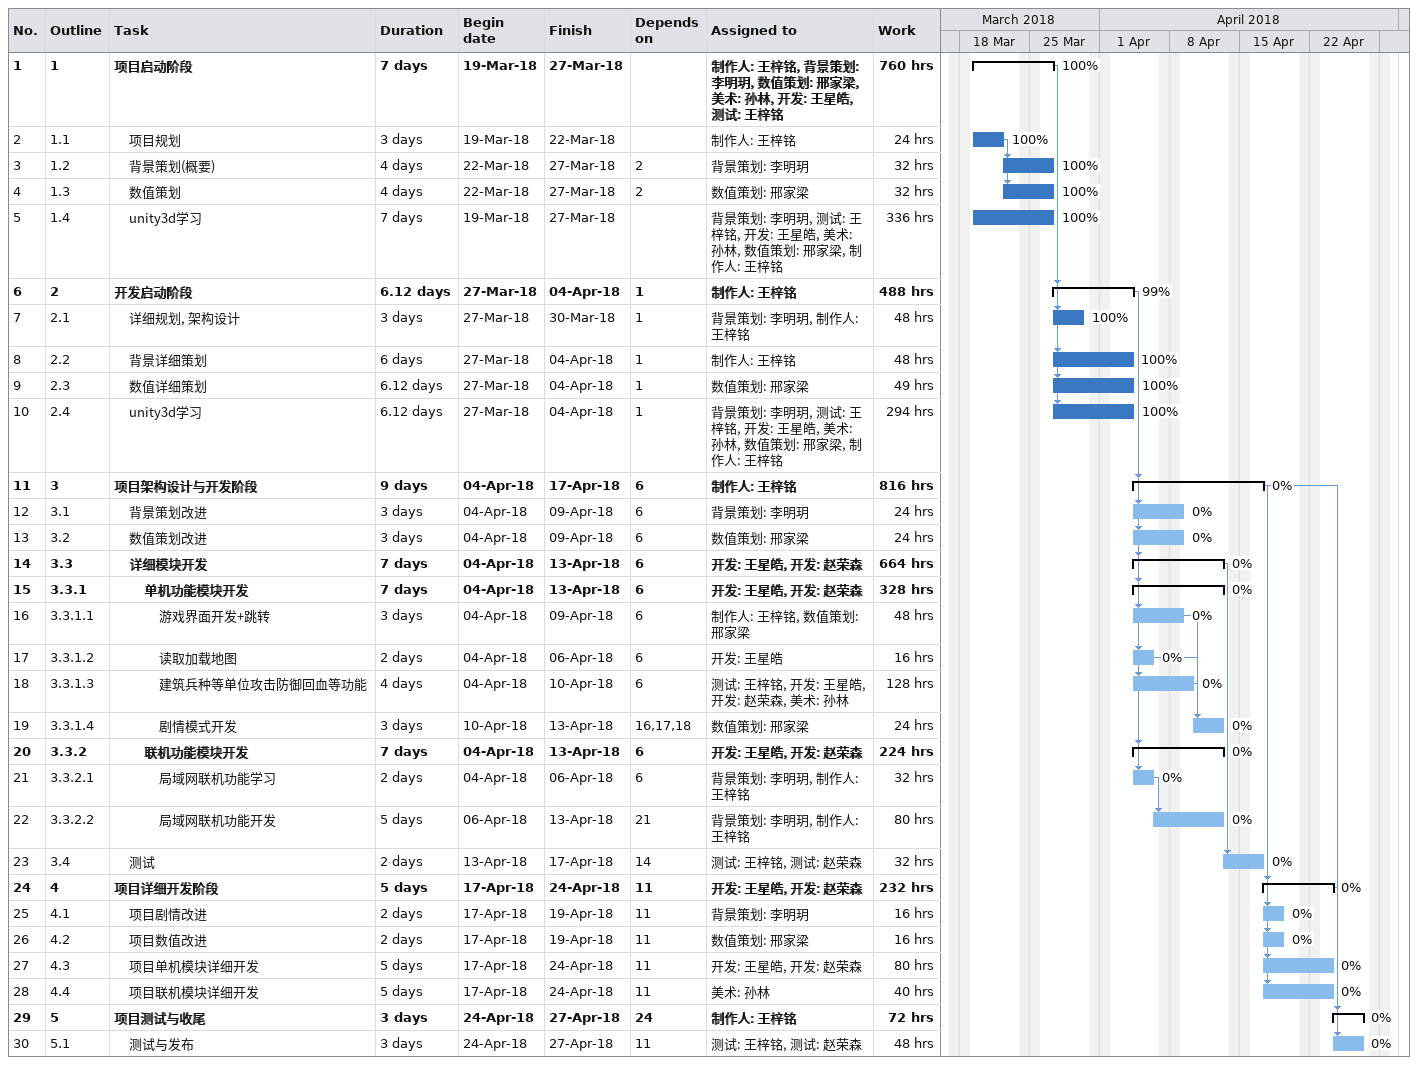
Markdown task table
| ID | WBS | Task | Duration | Start | Finish | Predecessors | Resources | % complete | Work (h) |
|---|---|---|---|---|---|---|---|---|---|
| 1 | 1 | **项目启动阶段** | 7d | 2018-03-19 | 2018-03-27 |  | 制作人: 王梓铭, 背景策划: 李明玥, 数值策划: 邢家梁, 美术: 孙林, 开发: 王星皓, 测试: 王梓铭 | 100 | 760 |
| 2 | 1.1 | 项目规划 | 3d | 2018-03-19 | 2018-03-22 |  | 制作人: 王梓铭 | 100 | 24 |
| 3 | 1.2 | 背景策划(概要) | 4d | 2018-03-22 | 2018-03-27 | 2 | 背景策划: 李明玥 | 100 | 32 |
| 4 | 1.3 | 数值策划 | 4d | 2018-03-22 | 2018-03-27 | 2 | 数值策划: 邢家梁 | 100 | 32 |
| 5 | 1.4 | unity3d学习 | 7d | 2018-03-19 | 2018-03-27 |  | 背景策划: 李明玥, 测试: 王梓铭, 开发: 王星皓, 美术: 孙林, 数值策划: 邢家梁, 制作人: 王梓铭 | 100 | 336 |
| 6 | 2 | **开发启动阶段** | 6.12d | 2018-03-27 | 2018-04-04 | 1 | 制作人: 王梓铭 | 99 | 488 |
| 7 | 2.1 | 详细规划, 架构设计 | 3d | 2018-03-27 | 2018-03-30 | 1 | 背景策划: 李明玥, 制作人: 王梓铭 | 100 | 48 |
| 8 | 2.2 | 背景详细策划 | 6d | 2018-03-27 | 2018-04-04 | 1 | 制作人: 王梓铭 | 100 | 48 |
| 9 | 2.3 | 数值详细策划 | 6.12d | 2018-03-27 | 2018-04-04 | 1 | 数值策划: 邢家梁 | 100 | 49 |
| 10 | 2.4 | unity3d学习 | 6.12d | 2018-03-27 | 2018-04-04 | 1 | 背景策划: 李明玥, 测试: 王梓铭, 开发: 王星皓, 美术: 孙林, 数值策划: 邢家梁, 制作人: 王梓铭 | 100 | 294 |
| 11 | 3 | **项目架构设计与开发阶段** | 9d | 2018-04-04 | 2018-04-17 | 6 | 制作人: 王梓铭 | 0 | 816 |
| 12 | 3.1 | 背景策划改进 | 3d | 2018-04-04 | 2018-04-09 | 6 | 背景策划: 李明玥 | 0 | 24 |
| 13 | 3.2 | 数值策划改进 | 3d | 2018-04-04 | 2018-04-09 | 6 | 数值策划: 邢家梁 | 0 | 24 |
| 14 | 3.3 | **详细模块开发** | 7d | 2018-04-04 | 2018-04-13 | 6 | 开发: 王星皓, 开发: 赵荣森 | 0 | 664 |
| 15 | 3.3.1 | **单机功能模块开发** | 7d | 2018-04-04 | 2018-04-13 | 6 | 开发: 王星皓, 开发: 赵荣森 | 0 | 328 |
| 16 | 3.3.1.1 | 游戏界面开发+跳转 | 3d | 2018-04-04 | 2018-04-09 | 6 | 制作人: 王梓铭, 数值策划: 邢家梁 | 0 | 48 |
| 17 | 3.3.1.2 | 读取加载地图 | 2d | 2018-04-04 | 2018-04-06 | 6 | 开发: 王星皓 | 0 | 16 |
| 18 | 3.3.1.3 | 建筑兵种等单位攻击防御回血等功能 | 4d | 2018-04-04 | 2018-04-10 | 6 | 测试: 王梓铭, 开发: 王星皓, 开发: 赵荣森, 美术: 孙林 | 0 | 128 |
| 19 | 3.3.1.4 | 剧情模式开发 | 3d | 2018-04-10 | 2018-04-13 | 16, 17, 18 | 数值策划: 邢家梁 | 0 | 24 |
| 20 | 3.3.2 | **联机功能模块开发** | 7d | 2018-04-04 | 2018-04-13 | 6 | 开发: 王星皓, 开发: 赵荣森 | 0 | 224 |
| 21 | 3.3.2.1 | 局域网联机功能学习 | 2d | 2018-04-04 | 2018-04-06 | 6 | 背景策划: 李明玥, 制作人: 王梓铭 | 0 | 32 |
| 22 | 3.3.2.2 | 局域网联机功能开发 | 5d | 2018-04-06 | 2018-04-13 | 21 | 背景策划: 李明玥, 制作人: 王梓铭 | 0 | 80 |
| 23 | 3.4 | 测试 | 2d | 2018-04-13 | 2018-04-17 | 14 | 测试: 王梓铭, 测试: 赵荣森 | 0 | 32 |
| 24 | 4 | **项目详细开发阶段** | 5d | 2018-04-17 | 2018-04-24 | 11 | 开发: 王星皓, 开发: 赵荣森 | 0 | 232 |
| 25 | 4.1 | 项目剧情改进 | 2d | 2018-04-17 | 2018-04-19 | 11 | 背景策划: 李明玥 | 0 | 16 |
| 26 | 4.2 | 项目数值改进 | 2d | 2018-04-17 | 2018-04-19 | 11 | 数值策划: 邢家梁 | 0 | 16 |
| 27 | 4.3 | 项目单机模块详细开发 | 5d | 2018-04-17 | 2018-04-24 | 11 | 开发: 王星皓, 开发: 赵荣森 | 0 | 80 |
| 28 | 4.4 | 项目联机模块详细开发 | 5d | 2018-04-17 | 2018-04-24 | 11 | 美术: 孙林 | 0 | 40 |
| 29 | 5 | **项目测试与收尾** | 3d | 2018-04-24 | 2018-04-27 | 24 | 制作人: 王梓铭 | 0 | 72 |
| 30 | 5.1 | 测试与发布 | 3d | 2018-04-24 | 2018-04-27 | 11 | 测试: 王梓铭, 测试: 赵荣森 | 0 | 48 |
